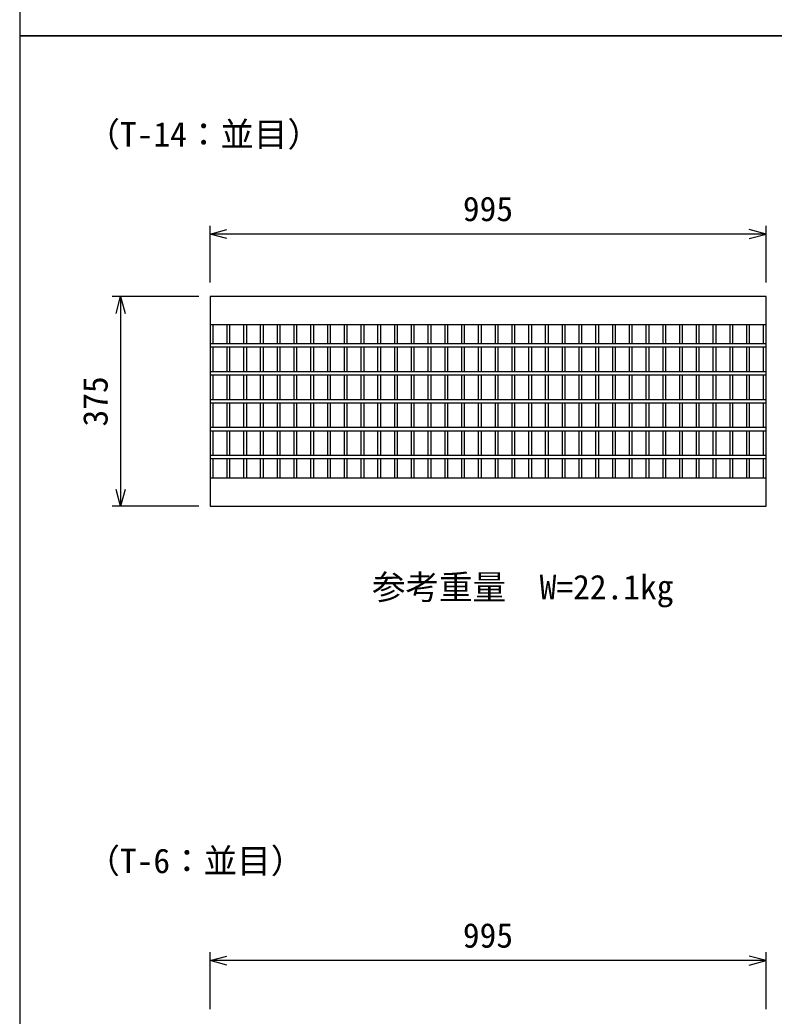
# Model space of a CAD drawing. Units: millimetres, scale not verified. Extents: x -25200 to 25200, y -8910 to 8910.
# Drawn here: x -17717 to -16367, y -3532 to -1750 of the extents above; entities that cross this region are included whole.
import ezdxf
from ezdxf.enums import TextEntityAlignment as Align

# ---------------------------------------------------------------- set-up
doc = ezdxf.new("R2010")
doc.units = ezdxf.units.MM
doc.header["$LTSCALE"] = 30
for name, color, linetype, lineweight in [('0-0_DIM', 7, 'Continuous', 25), ('0-2_HATCH', 6, 'Continuous', 25), ('0-6_TXT', 7, 'Continuous', 25)]:
    doc.layers.add(name, color=color, linetype=linetype, lineweight=lineweight)
doc.styles.add('ＭＳ ゴシック', font='')
doc.styles.get('ＭＳ ゴシック').set_extended_font_data('MS Gothic')

msp = doc.modelspace()

# ---------------------------------------------------------------- linework, layer by layer
at = {"layer": '0-0_DIM'}
for p, q in [((-17376.52, -2219.78), (-17376.52, -2118.19)), ((-16381.52, -2219.78), (-16381.52, -2118.19)), ((-16381.52, -2133.19), (-17376.52, -2133.19)), ((-17396.52, -2245.01), (-17551.52, -2245.01)), ((-17536.52, -2245.01), (-17536.52, -2620.01)), ((-17396.52, -2620.01), (-17551.52, -2620.01)), ((-17376.52, -3519.78), (-17376.52, -3418.19)), ((-16381.52, -3519.78), (-16381.52, -3418.19)), ((-16381.52, -3433.19), (-17376.52, -3433.19))]:
    msp.add_line(p, q, dxfattribs=at)
for points in [[(-17346.52, -2141.23), (-17376.52, -2133.19), (-17346.52, -2125.16)], [(-16411.52, -2141.23), (-16381.52, -2133.19), (-16411.52, -2125.16)], [(-17544.56, -2275.01), (-17536.52, -2245.01), (-17528.48, -2275.01)], [(-17528.48, -2590.01), (-17536.52, -2620.01), (-17544.56, -2590.01)], [(-17346.52, -3441.23), (-17376.52, -3433.19), (-17346.52, -3425.16)], [(-16411.52, -3441.23), (-16381.52, -3433.19), (-16411.52, -3425.16)]]:
    msp.add_lwpolyline(points, dxfattribs=at)
at = {"layer": '0-2_HATCH'}
for p, q in [((-17376.52, -2295.01), (-16381.52, -2295.01)), ((-17371.52, -2295.01), (-17371.52, -2329.51)), ((-17346.52, -2295.01), (-17346.52, -2329.51)), ((-17341.52, -2295.01), (-17341.52, -2329.51)), ((-17316.52, -2295.01), (-17316.52, -2329.51)), ((-17311.52, -2295.01), (-17311.52, -2329.51)), ((-17286.52, -2295.01), (-17286.52, -2329.51)), ((-17281.52, -2295.01), (-17281.52, -2329.51)), ((-17256.52, -2295.01), (-17256.52, -2329.51)), ((-17251.52, -2295.01), (-17251.52, -2329.51)), ((-17226.52, -2295.01), (-17226.52, -2329.51)), ((-17221.52, -2295.01), (-17221.52, -2329.51)), ((-17196.52, -2295.01), (-17196.52, -2329.51)), ((-17191.52, -2295.01), (-17191.52, -2329.51)), ((-17166.52, -2295.01), (-17166.52, -2329.51)), ((-17161.52, -2295.01), (-17161.52, -2329.51)), ((-17136.52, -2295.01), (-17136.52, -2329.51)), ((-17131.52, -2295.01), (-17131.52, -2329.51)), ((-17106.52, -2295.01), (-17106.52, -2329.51)), ((-17101.52, -2295.01), (-17101.52, -2329.51)), ((-17076.52, -2295.01), (-17076.52, -2329.51)), ((-17071.52, -2295.01), (-17071.52, -2329.51)), ((-17046.52, -2295.01), (-17046.52, -2329.51)), ((-17041.52, -2295.01), (-17041.52, -2329.51)), ((-17016.52, -2295.01), (-17016.52, -2329.51)), ((-17011.52, -2295.01), (-17011.52, -2329.51)), ((-16986.52, -2295.01), (-16986.52, -2329.51)), ((-16981.52, -2295.01), (-16981.52, -2329.51)), ((-16956.52, -2295.01), (-16956.52, -2329.51)), ((-16951.52, -2295.01), (-16951.52, -2329.51)), ((-16926.52, -2295.01), (-16926.52, -2329.51)), ((-16921.52, -2295.01), (-16921.52, -2329.51)), ((-16896.52, -2295.01), (-16896.52, -2329.51)), ((-16891.52, -2295.01), (-16891.52, -2329.51)), ((-16866.52, -2295.01), (-16866.52, -2329.51)), ((-16861.52, -2295.01), (-16861.52, -2329.51)), ((-16836.52, -2295.01), (-16836.52, -2329.51)), ((-16831.52, -2295.01), (-16831.52, -2329.51)), ((-16806.52, -2295.01), (-16806.52, -2329.51)), ((-16801.52, -2295.01), (-16801.52, -2329.51)), ((-16776.52, -2295.01), (-16776.52, -2329.51)), ((-16771.52, -2295.01), (-16771.52, -2329.51)), ((-16746.52, -2295.01), (-16746.52, -2329.51)), ((-16741.52, -2295.01), (-16741.52, -2329.51)), ((-16716.52, -2295.01), (-16716.52, -2329.51)), ((-16711.52, -2295.01), (-16711.52, -2329.51)), ((-16686.52, -2295.01), (-16686.52, -2329.51)), ((-16681.52, -2295.01), (-16681.52, -2329.51)), ((-16656.52, -2295.01), (-16656.52, -2329.51)), ((-16651.52, -2295.01), (-16651.52, -2329.51)), ((-16626.52, -2295.01), (-16626.52, -2329.51)), ((-16621.52, -2295.01), (-16621.52, -2329.51)), ((-16596.52, -2295.01), (-16596.52, -2329.51)), ((-16591.52, -2295.01), (-16591.52, -2329.51)), ((-16566.52, -2295.01), (-16566.52, -2329.51)), ((-16561.52, -2295.01), (-16561.52, -2329.51)), ((-16536.52, -2295.01), (-16536.52, -2329.51)), ((-16531.52, -2295.01), (-16531.52, -2329.51)), ((-16506.52, -2295.01), (-16506.52, -2329.51)), ((-16501.52, -2295.01), (-16501.52, -2329.51)), ((-16476.52, -2295.01), (-16476.52, -2329.51)), ((-16471.52, -2295.01), (-16471.52, -2329.51)), ((-16446.52, -2295.01), (-16446.52, -2329.51)), ((-16441.52, -2295.01), (-16441.52, -2329.51)), ((-16416.52, -2295.01), (-16416.52, -2329.51)), ((-16411.52, -2295.01), (-16411.52, -2329.51)), ((-16386.52, -2295.01), (-16386.52, -2329.51)), ((-16381.52, -2329.51), (-17376.52, -2329.51)), ((-16381.52, -2335.51), (-17376.52, -2335.51)), ((-17371.52, -2335.51), (-17371.52, -2379.51)), ((-17346.52, -2335.51), (-17346.52, -2379.51)), ((-17341.52, -2335.51), (-17341.52, -2379.51)), ((-17316.52, -2335.51), (-17316.52, -2379.51)), ((-17311.52, -2335.51), (-17311.52, -2379.51)), ((-17286.52, -2335.51), (-17286.52, -2379.51)), ((-17281.52, -2335.51), (-17281.52, -2379.51)), ((-17256.52, -2335.51), (-17256.52, -2379.51)), ((-17251.52, -2335.51), (-17251.52, -2379.51)), ((-17226.52, -2335.51), (-17226.52, -2379.51)), ((-17221.52, -2335.51), (-17221.52, -2379.51)), ((-17196.52, -2335.51), (-17196.52, -2379.51)), ((-17191.52, -2335.51), (-17191.52, -2379.51)), ((-17166.52, -2335.51), (-17166.52, -2379.51)), ((-17161.52, -2335.51), (-17161.52, -2379.51)), ((-17136.52, -2335.51), (-17136.52, -2379.51)), ((-17131.52, -2335.51), (-17131.52, -2379.51)), ((-17106.52, -2335.51), (-17106.52, -2379.51)), ((-17101.52, -2335.51), (-17101.52, -2379.51)), ((-17076.52, -2335.51), (-17076.52, -2379.51)), ((-17071.52, -2335.51), (-17071.52, -2379.51)), ((-17046.52, -2335.51), (-17046.52, -2379.51)), ((-17041.52, -2335.51), (-17041.52, -2379.51)), ((-17016.52, -2335.51), (-17016.52, -2379.51)), ((-17011.52, -2335.51), (-17011.52, -2379.51)), ((-16986.52, -2335.51), (-16986.52, -2379.51)), ((-16981.52, -2335.51), (-16981.52, -2379.51)), ((-16956.52, -2335.51), (-16956.52, -2379.51)), ((-16951.52, -2335.51), (-16951.52, -2379.51)), ((-16926.52, -2335.51), (-16926.52, -2379.51)), ((-16921.52, -2335.51), (-16921.52, -2379.51)), ((-16896.52, -2335.51), (-16896.52, -2379.51)), ((-16891.52, -2335.51), (-16891.52, -2379.51)), ((-16866.52, -2335.51), (-16866.52, -2379.51)), ((-16861.52, -2335.51), (-16861.52, -2379.51)), ((-16836.52, -2335.51), (-16836.52, -2379.51)), ((-16831.52, -2335.51), (-16831.52, -2379.51)), ((-16806.52, -2335.51), (-16806.52, -2379.51)), ((-16801.52, -2335.51), (-16801.52, -2379.51)), ((-16776.52, -2335.51), (-16776.52, -2379.51)), ((-16771.52, -2335.51), (-16771.52, -2379.51)), ((-16746.52, -2335.51), (-16746.52, -2379.51)), ((-16741.52, -2335.51), (-16741.52, -2379.51)), ((-16716.52, -2335.51), (-16716.52, -2379.51)), ((-16711.52, -2335.51), (-16711.52, -2379.51)), ((-16686.52, -2335.51), (-16686.52, -2379.51)), ((-16681.52, -2335.51), (-16681.52, -2379.51)), ((-16656.52, -2335.51), (-16656.52, -2379.51)), ((-16651.52, -2335.51), (-16651.52, -2379.51)), ((-16626.52, -2335.51), (-16626.52, -2379.51)), ((-16621.52, -2335.51), (-16621.52, -2379.51)), ((-16596.52, -2335.51), (-16596.52, -2379.51)), ((-16591.52, -2335.51), (-16591.52, -2379.51)), ((-16566.52, -2335.51), (-16566.52, -2379.51)), ((-16561.52, -2335.51), (-16561.52, -2379.51)), ((-16536.52, -2335.51), (-16536.52, -2379.51)), ((-16531.52, -2335.51), (-16531.52, -2379.51)), ((-16506.52, -2335.51), (-16506.52, -2379.51)), ((-16501.52, -2335.51), (-16501.52, -2379.51)), ((-16476.52, -2335.51), (-16476.52, -2379.51)), ((-16471.52, -2335.51), (-16471.52, -2379.51)), ((-16446.52, -2335.51), (-16446.52, -2379.51)), ((-16441.52, -2335.51), (-16441.52, -2379.51)), ((-16416.52, -2335.51), (-16416.52, -2379.51)), ((-16411.52, -2335.51), (-16411.52, -2379.51)), ((-16386.52, -2335.51), (-16386.52, -2379.51)), ((-16381.52, -2379.51), (-17376.52, -2379.51)), ((-16381.52, -2385.51), (-17376.52, -2385.51)), ((-17371.52, -2385.51), (-17371.52, -2429.51)), ((-17346.52, -2385.51), (-17346.52, -2429.51)), ((-17341.52, -2385.51), (-17341.52, -2429.51)), ((-17316.52, -2385.51), (-17316.52, -2429.51)), ((-17311.52, -2385.51), (-17311.52, -2429.51)), ((-17286.52, -2385.51), (-17286.52, -2429.51)), ((-17281.52, -2385.51), (-17281.52, -2429.51)), ((-17256.52, -2385.51), (-17256.52, -2429.51)), ((-17251.52, -2385.51), (-17251.52, -2429.51)), ((-17226.52, -2385.51), (-17226.52, -2429.51)), ((-17221.52, -2385.51), (-17221.52, -2429.51)), ((-17196.52, -2385.51), (-17196.52, -2429.51)), ((-17191.52, -2385.51), (-17191.52, -2429.51)), ((-17166.52, -2385.51), (-17166.52, -2429.51)), ((-17161.52, -2385.51), (-17161.52, -2429.51)), ((-17136.52, -2385.51), (-17136.52, -2429.51)), ((-17131.52, -2385.51), (-17131.52, -2429.51)), ((-17106.52, -2385.51), (-17106.52, -2429.51)), ((-17101.52, -2385.51), (-17101.52, -2429.51)), ((-17076.52, -2385.51), (-17076.52, -2429.51)), ((-17071.52, -2385.51), (-17071.52, -2429.51)), ((-17046.52, -2385.51), (-17046.52, -2429.51)), ((-17041.52, -2385.51), (-17041.52, -2429.51)), ((-17016.52, -2385.51), (-17016.52, -2429.51)), ((-17011.52, -2385.51), (-17011.52, -2429.51)), ((-16986.52, -2385.51), (-16986.52, -2429.51)), ((-16981.52, -2385.51), (-16981.52, -2429.51)), ((-16956.52, -2385.51), (-16956.52, -2429.51)), ((-16951.52, -2385.51), (-16951.52, -2429.51)), ((-16926.52, -2385.51), (-16926.52, -2429.51)), ((-16921.52, -2385.51), (-16921.52, -2429.51)), ((-16896.52, -2385.51), (-16896.52, -2429.51)), ((-16891.52, -2385.51), (-16891.52, -2429.51)), ((-16866.52, -2385.51), (-16866.52, -2429.51)), ((-16861.52, -2385.51), (-16861.52, -2429.51)), ((-16836.52, -2385.51), (-16836.52, -2429.51)), ((-16831.52, -2385.51), (-16831.52, -2429.51)), ((-16806.52, -2385.51), (-16806.52, -2429.51)), ((-16801.52, -2385.51), (-16801.52, -2429.51)), ((-16776.52, -2385.51), (-16776.52, -2429.51)), ((-16771.52, -2385.51), (-16771.52, -2429.51)), ((-16746.52, -2385.51), (-16746.52, -2429.51)), ((-16741.52, -2385.51), (-16741.52, -2429.51)), ((-16716.52, -2385.51), (-16716.52, -2429.51)), ((-16711.52, -2385.51), (-16711.52, -2429.51)), ((-16686.52, -2385.51), (-16686.52, -2429.51)), ((-16681.52, -2385.51), (-16681.52, -2429.51)), ((-16656.52, -2385.51), (-16656.52, -2429.51)), ((-16651.52, -2385.51), (-16651.52, -2429.51)), ((-16626.52, -2385.51), (-16626.52, -2429.51)), ((-16621.52, -2385.51), (-16621.52, -2429.51)), ((-16596.52, -2385.51), (-16596.52, -2429.51)), ((-16591.52, -2385.51), (-16591.52, -2429.51)), ((-16566.52, -2385.51), (-16566.52, -2429.51)), ((-16561.52, -2385.51), (-16561.52, -2429.51)), ((-16536.52, -2385.51), (-16536.52, -2429.51)), ((-16531.52, -2385.51), (-16531.52, -2429.51)), ((-16506.52, -2385.51), (-16506.52, -2429.51)), ((-16501.52, -2385.51), (-16501.52, -2429.51)), ((-16476.52, -2385.51), (-16476.52, -2429.51)), ((-16471.52, -2385.51), (-16471.52, -2429.51)), ((-16446.52, -2385.51), (-16446.52, -2429.51)), ((-16441.52, -2385.51), (-16441.52, -2429.51)), ((-16416.52, -2385.51), (-16416.52, -2429.51)), ((-16411.52, -2385.51), (-16411.52, -2429.51)), ((-16386.52, -2385.51), (-16386.52, -2429.51)), ((-16381.52, -2429.51), (-17376.52, -2429.51)), ((-16381.52, -2435.51), (-17376.52, -2435.51)), ((-17371.52, -2435.51), (-17371.52, -2479.51)), ((-17346.52, -2435.51), (-17346.52, -2479.51)), ((-17341.52, -2435.51), (-17341.52, -2479.51)), ((-17316.52, -2435.51), (-17316.52, -2479.51)), ((-17311.52, -2435.51), (-17311.52, -2479.51)), ((-17286.52, -2435.51), (-17286.52, -2479.51)), ((-17281.52, -2435.51), (-17281.52, -2479.51)), ((-17256.52, -2435.51), (-17256.52, -2479.51)), ((-17251.52, -2435.51), (-17251.52, -2479.51)), ((-17226.52, -2435.51), (-17226.52, -2479.51)), ((-17221.52, -2435.51), (-17221.52, -2479.51)), ((-17196.52, -2435.51), (-17196.52, -2479.51)), ((-17191.52, -2435.51), (-17191.52, -2479.51)), ((-17166.52, -2435.51), (-17166.52, -2479.51)), ((-17161.52, -2435.51), (-17161.52, -2479.51)), ((-17136.52, -2435.51), (-17136.52, -2479.51)), ((-17131.52, -2435.51), (-17131.52, -2479.51)), ((-17106.52, -2435.51), (-17106.52, -2479.51)), ((-17101.52, -2435.51), (-17101.52, -2479.51)), ((-17076.52, -2435.51), (-17076.52, -2479.51)), ((-17071.52, -2435.51), (-17071.52, -2479.51)), ((-17046.52, -2435.51), (-17046.52, -2479.51)), ((-17041.52, -2435.51), (-17041.52, -2479.51)), ((-17016.52, -2435.51), (-17016.52, -2479.51)), ((-17011.52, -2435.51), (-17011.52, -2479.51)), ((-16986.52, -2435.51), (-16986.52, -2479.51)), ((-16981.52, -2435.51), (-16981.52, -2479.51)), ((-16956.52, -2435.51), (-16956.52, -2479.51)), ((-16951.52, -2435.51), (-16951.52, -2479.51)), ((-16926.52, -2435.51), (-16926.52, -2479.51)), ((-16921.52, -2435.51), (-16921.52, -2479.51)), ((-16896.52, -2435.51), (-16896.52, -2479.51)), ((-16891.52, -2435.51), (-16891.52, -2479.51)), ((-16866.52, -2435.51), (-16866.52, -2479.51)), ((-16861.52, -2435.51), (-16861.52, -2479.51)), ((-16836.52, -2435.51), (-16836.52, -2479.51)), ((-16831.52, -2435.51), (-16831.52, -2479.51)), ((-16806.52, -2435.51), (-16806.52, -2479.51)), ((-16801.52, -2435.51), (-16801.52, -2479.51)), ((-16776.52, -2435.51), (-16776.52, -2479.51)), ((-16771.52, -2435.51), (-16771.52, -2479.51)), ((-16746.52, -2435.51), (-16746.52, -2479.51)), ((-16741.52, -2435.51), (-16741.52, -2479.51)), ((-16716.52, -2435.51), (-16716.52, -2479.51)), ((-16711.52, -2435.51), (-16711.52, -2479.51)), ((-16686.52, -2435.51), (-16686.52, -2479.51)), ((-16681.52, -2435.51), (-16681.52, -2479.51)), ((-16656.52, -2435.51), (-16656.52, -2479.51)), ((-16651.52, -2435.51), (-16651.52, -2479.51)), ((-16626.52, -2435.51), (-16626.52, -2479.51)), ((-16621.52, -2435.51), (-16621.52, -2479.51)), ((-16596.52, -2435.51), (-16596.52, -2479.51)), ((-16591.52, -2435.51), (-16591.52, -2479.51)), ((-16566.52, -2435.51), (-16566.52, -2479.51)), ((-16561.52, -2435.51), (-16561.52, -2479.51)), ((-16536.52, -2435.51), (-16536.52, -2479.51)), ((-16531.52, -2435.51), (-16531.52, -2479.51)), ((-16506.52, -2435.51), (-16506.52, -2479.51)), ((-16501.52, -2435.51), (-16501.52, -2479.51)), ((-16476.52, -2435.51), (-16476.52, -2479.51)), ((-16471.52, -2435.51), (-16471.52, -2479.51)), ((-16446.52, -2435.51), (-16446.52, -2479.51)), ((-16441.52, -2435.51), (-16441.52, -2479.51)), ((-16416.52, -2435.51), (-16416.52, -2479.51)), ((-16411.52, -2435.51), (-16411.52, -2479.51)), ((-16386.52, -2435.51), (-16386.52, -2479.51)), ((-16381.52, -2479.51), (-17376.52, -2479.51)), ((-16381.52, -2485.51), (-17376.52, -2485.51)), ((-17371.52, -2485.51), (-17371.52, -2529.51)), ((-17346.52, -2485.51), (-17346.52, -2529.51)), ((-17341.52, -2485.51), (-17341.52, -2529.51)), ((-17316.52, -2485.51), (-17316.52, -2529.51)), ((-17311.52, -2485.51), (-17311.52, -2529.51)), ((-17286.52, -2485.51), (-17286.52, -2529.51)), ((-17281.52, -2485.51), (-17281.52, -2529.51)), ((-17256.52, -2485.51), (-17256.52, -2529.51)), ((-17251.52, -2485.51), (-17251.52, -2529.51)), ((-17226.52, -2485.51), (-17226.52, -2529.51)), ((-17221.52, -2485.51), (-17221.52, -2529.51)), ((-17196.52, -2485.51), (-17196.52, -2529.51)), ((-17191.52, -2485.51), (-17191.52, -2529.51)), ((-17166.52, -2485.51), (-17166.52, -2529.51)), ((-17161.52, -2485.51), (-17161.52, -2529.51)), ((-17136.52, -2485.51), (-17136.52, -2529.51)), ((-17131.52, -2485.51), (-17131.52, -2529.51)), ((-17106.52, -2485.51), (-17106.52, -2529.51)), ((-17101.52, -2485.51), (-17101.52, -2529.51)), ((-17076.52, -2485.51), (-17076.52, -2529.51)), ((-17071.52, -2485.51), (-17071.52, -2529.51)), ((-17046.52, -2485.51), (-17046.52, -2529.51)), ((-17041.52, -2485.51), (-17041.52, -2529.51)), ((-17016.52, -2485.51), (-17016.52, -2529.51)), ((-17011.52, -2485.51), (-17011.52, -2529.51)), ((-16986.52, -2485.51), (-16986.52, -2529.51)), ((-16981.52, -2485.51), (-16981.52, -2529.51)), ((-16956.52, -2485.51), (-16956.52, -2529.51)), ((-16951.52, -2485.51), (-16951.52, -2529.51)), ((-16926.52, -2485.51), (-16926.52, -2529.51)), ((-16921.52, -2485.51), (-16921.52, -2529.51)), ((-16896.52, -2485.51), (-16896.52, -2529.51)), ((-16891.52, -2485.51), (-16891.52, -2529.51)), ((-16866.52, -2485.51), (-16866.52, -2529.51)), ((-16861.52, -2485.51), (-16861.52, -2529.51)), ((-16836.52, -2485.51), (-16836.52, -2529.51)), ((-16831.52, -2485.51), (-16831.52, -2529.51)), ((-16806.52, -2485.51), (-16806.52, -2529.51)), ((-16801.52, -2485.51), (-16801.52, -2529.51)), ((-16776.52, -2485.51), (-16776.52, -2529.51)), ((-16771.52, -2485.51), (-16771.52, -2529.51)), ((-16746.52, -2485.51), (-16746.52, -2529.51)), ((-16741.52, -2485.51), (-16741.52, -2529.51)), ((-16716.52, -2485.51), (-16716.52, -2529.51)), ((-16711.52, -2485.51), (-16711.52, -2529.51)), ((-16686.52, -2485.51), (-16686.52, -2529.51)), ((-16681.52, -2485.51), (-16681.52, -2529.51)), ((-16656.52, -2485.51), (-16656.52, -2529.51)), ((-16651.52, -2485.51), (-16651.52, -2529.51)), ((-16626.52, -2485.51), (-16626.52, -2529.51)), ((-16621.52, -2485.51), (-16621.52, -2529.51)), ((-16596.52, -2485.51), (-16596.52, -2529.51)), ((-16591.52, -2485.51), (-16591.52, -2529.51)), ((-16566.52, -2485.51), (-16566.52, -2529.51)), ((-16561.52, -2485.51), (-16561.52, -2529.51)), ((-16536.52, -2485.51), (-16536.52, -2529.51)), ((-16531.52, -2485.51), (-16531.52, -2529.51)), ((-16506.52, -2485.51), (-16506.52, -2529.51)), ((-16501.52, -2485.51), (-16501.52, -2529.51)), ((-16476.52, -2485.51), (-16476.52, -2529.51)), ((-16471.52, -2485.51), (-16471.52, -2529.51)), ((-16446.52, -2485.51), (-16446.52, -2529.51)), ((-16441.52, -2485.51), (-16441.52, -2529.51)), ((-16416.52, -2485.51), (-16416.52, -2529.51)), ((-16411.52, -2485.51), (-16411.52, -2529.51)), ((-16386.52, -2485.51), (-16386.52, -2529.51)), ((-16381.52, -2529.51), (-17376.52, -2529.51)), ((-16381.52, -2535.51), (-17376.52, -2535.51)), ((-17371.52, -2535.51), (-17371.52, -2570.01)), ((-17346.52, -2535.51), (-17346.52, -2570.01)), ((-17341.52, -2535.51), (-17341.52, -2570.01)), ((-17316.52, -2535.51), (-17316.52, -2570.01)), ((-17311.52, -2535.51), (-17311.52, -2570.01)), ((-17286.52, -2535.51), (-17286.52, -2570.01)), ((-17281.52, -2535.51), (-17281.52, -2570.01)), ((-17256.52, -2535.51), (-17256.52, -2570.01)), ((-17251.52, -2535.51), (-17251.52, -2570.01)), ((-17226.52, -2535.51), (-17226.52, -2570.01)), ((-17221.52, -2535.51), (-17221.52, -2570.01)), ((-17196.52, -2535.51), (-17196.52, -2570.01)), ((-17191.52, -2535.51), (-17191.52, -2570.01)), ((-17166.52, -2535.51), (-17166.52, -2570.01)), ((-17161.52, -2535.51), (-17161.52, -2570.01)), ((-17136.52, -2535.51), (-17136.52, -2570.01)), ((-17131.52, -2535.51), (-17131.52, -2570.01)), ((-17106.52, -2535.51), (-17106.52, -2570.01)), ((-17101.52, -2535.51), (-17101.52, -2570.01)), ((-17076.52, -2535.51), (-17076.52, -2570.01)), ((-17071.52, -2535.51), (-17071.52, -2570.01)), ((-17046.52, -2535.51), (-17046.52, -2570.01)), ((-17041.52, -2535.51), (-17041.52, -2570.01)), ((-17016.52, -2535.51), (-17016.52, -2570.01)), ((-17011.52, -2535.51), (-17011.52, -2570.01)), ((-16986.52, -2535.51), (-16986.52, -2570.01)), ((-16981.52, -2535.51), (-16981.52, -2570.01)), ((-16956.52, -2535.51), (-16956.52, -2570.01)), ((-16951.52, -2535.51), (-16951.52, -2570.01)), ((-16926.52, -2535.51), (-16926.52, -2570.01)), ((-16921.52, -2535.51), (-16921.52, -2570.01)), ((-16896.52, -2535.51), (-16896.52, -2570.01)), ((-16891.52, -2535.51), (-16891.52, -2570.01)), ((-16866.52, -2535.51), (-16866.52, -2570.01)), ((-16861.52, -2535.51), (-16861.52, -2570.01)), ((-16836.52, -2535.51), (-16836.52, -2570.01)), ((-16831.52, -2535.51), (-16831.52, -2570.01)), ((-16806.52, -2535.51), (-16806.52, -2570.01)), ((-16801.52, -2535.51), (-16801.52, -2570.01)), ((-16776.52, -2535.51), (-16776.52, -2570.01)), ((-16771.52, -2535.51), (-16771.52, -2570.01)), ((-16746.52, -2535.51), (-16746.52, -2570.01)), ((-16741.52, -2535.51), (-16741.52, -2570.01)), ((-16716.52, -2535.51), (-16716.52, -2570.01)), ((-16711.52, -2535.51), (-16711.52, -2570.01)), ((-16686.52, -2535.51), (-16686.52, -2570.01)), ((-16681.52, -2535.51), (-16681.52, -2570.01)), ((-16656.52, -2535.51), (-16656.52, -2570.01)), ((-16651.52, -2535.51), (-16651.52, -2570.01)), ((-16626.52, -2535.51), (-16626.52, -2570.01)), ((-16621.52, -2535.51), (-16621.52, -2570.01)), ((-16596.52, -2535.51), (-16596.52, -2570.01)), ((-16591.52, -2535.51), (-16591.52, -2570.01)), ((-16566.52, -2535.51), (-16566.52, -2570.01)), ((-16561.52, -2535.51), (-16561.52, -2570.01)), ((-16536.52, -2535.51), (-16536.52, -2570.01)), ((-16531.52, -2535.51), (-16531.52, -2570.01)), ((-16506.52, -2535.51), (-16506.52, -2570.01)), ((-16501.52, -2535.51), (-16501.52, -2570.01)), ((-16476.52, -2535.51), (-16476.52, -2570.01)), ((-16471.52, -2535.51), (-16471.52, -2570.01)), ((-16446.52, -2535.51), (-16446.52, -2570.01)), ((-16441.52, -2535.51), (-16441.52, -2570.01)), ((-16416.52, -2535.51), (-16416.52, -2570.01)), ((-16411.52, -2535.51), (-16411.52, -2570.01)), ((-16386.52, -2535.51), (-16386.52, -2570.01)), ((-16381.52, -2570.01), (-17376.52, -2570.01))]:
    msp.add_line(p, q, dxfattribs=at)
msp.add_lwpolyline([(-17376.52, -2245.01), (-17376.52, -2620.01), (-16381.52, -2620.01), (-16381.52, -2245.01)], close=True, dxfattribs=at)
at = {"layer": '0-6_TXT'}
for points in [[(-17716.68, -1778.68), (-13516.68, -1778.68), (-13516.68, -1618.68), (-17716.68, -1618.68)], [(-17716.68, -7188.51), (-15616.68, -7188.51), (-15616.68, -1778.68), (-17716.68, -1778.68)]]:
    msp.add_lwpolyline(points, close=True, dxfattribs=at)

# ---------------------------------------------------------------- texts
at = {"layer": '0-0_DIM', "style": 'ＭＳ ゴシック'}
for s, p in [('（T-14：並目）', (-17597.66, -1989.82)), ('995', (-16924.02, -2123.19)), ('参考重量\u3000W=22.1kg', (-17086.68, -2800.01)), ('（T-6：並目）', (-17597.66, -3289.82)), ('995', (-16924.02, -3423.19))]:
    msp.add_text(s, height=43.99, dxfattribs=at).set_placement(p, align=Align.BOTTOM_LEFT)
msp.add_text('375', height=43.99, rotation=90, dxfattribs=at).set_placement((-17546.52, -2477.51), align=Align.BOTTOM_LEFT)

doc.saveas('drawing.dxf')
